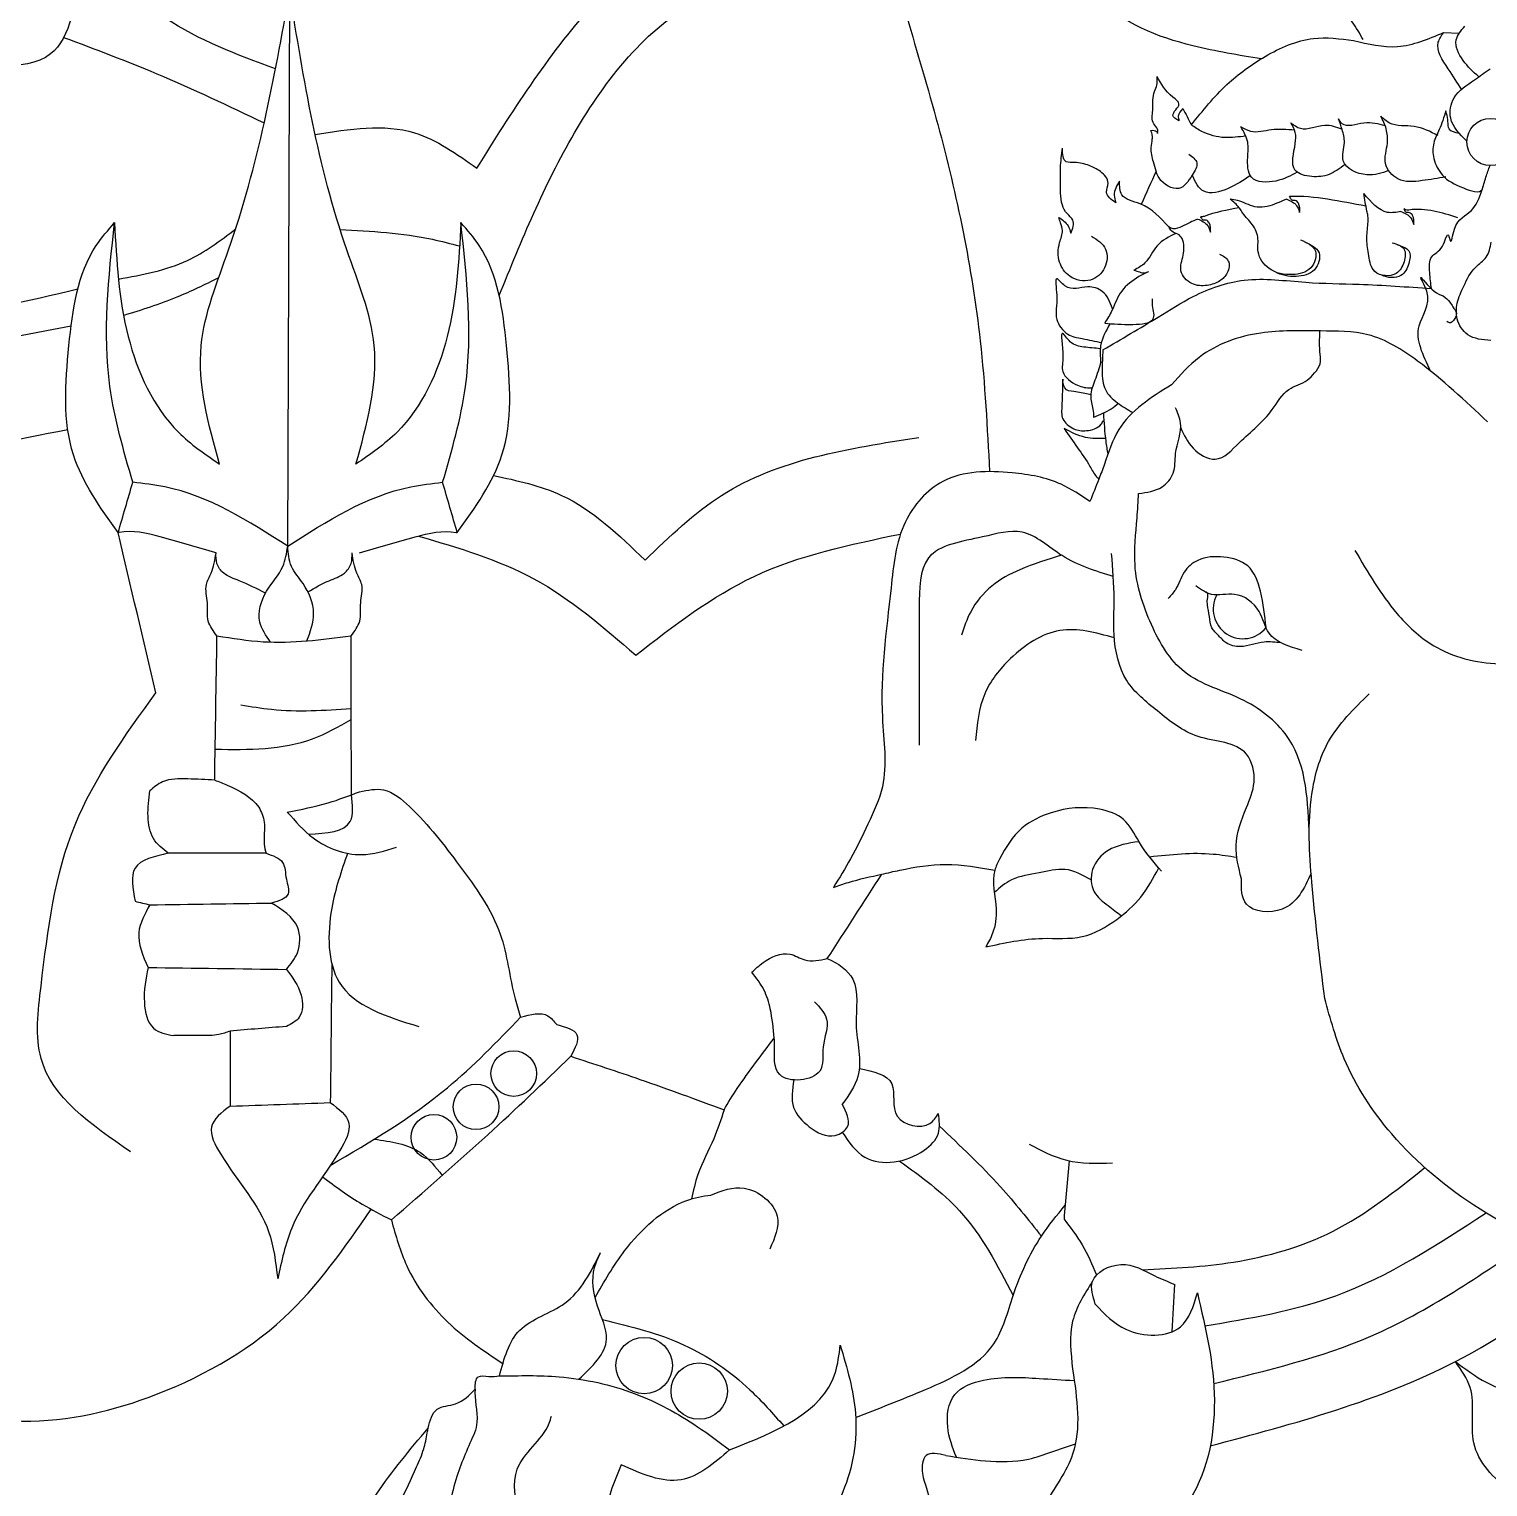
# Model space of a CAD drawing. Header units: millimetres. Extents: x -244126 to 368105, y -173968 to 259060.
# Drawn here: x -169791.9 to -169592.6, y 75442.8 to 75642 of the extents above; entities that cross this region are included whole.
import ezdxf
from ezdxf.enums import TextEntityAlignment as Align

# ---------------------------------------------------------------- set-up
doc = ezdxf.new("R2010")
doc.units = ezdxf.units.MM
doc.header["$MEASUREMENT"] = 0
for name, color, linetype in [('A00-TITLEBLOCK+XREF', 7, 'Continuous'), ('HEADtext', 7, 'Continuous'), ('LOGO', 7, 'Continuous')]:
    doc.layers.add(name, color=color, linetype=linetype)
doc.styles.add('Cordia2', font='cordia.shx', dxfattribs={"height": 0.2})

# ---------------------------------------------------------------- blocks, each defined once
blk = doc.blocks.new('LOGO-DPT')
at = {"layer": 'LOGO'}
h = blk.add_hatch(color=256, dxfattribs=at)
edge = h.paths.add_edge_path(flags=17)
edge.add_arc((-0.008766909551923163, 1.999484087235487), 1.983747052844579, 0, 360)
edge = h.paths.add_edge_path()
edge.add_arc((-0.008766909551923163, 1.999484087235487), 1.999503306776663, 0, 360)
for p, q in [((-0.4567374430572499, 1.779830443613491), (-0.4559746798587412, 1.988071985795841)), ((-0.02185774768997817, 1.973146087327905), (-0.01598280784708095, 1.972865325508792))]:
    blk.add_line(p, q, dxfattribs=at)
for centre, radius in [((-0.008766909551923163, 1.999484087235487), 1.999503306776663), ((-0.008766909551923163, 1.999484087235487), 1.983747052844579), ((-0.008766909551923163, 1.999484087235487), 1.941730375692357), ((-0.004235501119865148, 1.931948788457703), 0.008875324908199875), ((-0.3717141173525533, 1.581406815464106), 0.008575910918801886), ((-0.3858933565645657, 1.568878781459489), 0.008575910918801886), ((-0.4017085340340145, 1.557440195061872), 0.008575910918801886), ((-0.3226352144038174, 1.471522087661469), 0.0106198477171066), ((-0.3019149409204829, 1.461913616194124), 0.0105939557205924)]:
    blk.add_circle(centre, radius, dxfattribs=at)
blk.add_arc((-0.09737425364073715, 1.756197838855769), 0.01115924245944564, 151.4581555649777, 321.2703929200499, dxfattribs=at)
for points in [[(-0.2447185130955631, 2.143387046322914), (-0.2447185130955631, 2.072923967031102), (-0.2351865824672359, 2.019851799289654), (-0.2121607023511842, 1.938474371838765), (-0.1962197548871245, 1.857096944387649), (-0.1926911313227038, 1.807904020549586)], [(-0.09045527622561167, 1.96323095699654), (-0.1161915749854643, 1.968121539359345), (-0.1515046490419536, 1.986344582022411), (-0.16209867695909, 2.008094609805312), (-0.1638643231116248, 2.028668975882056), (-0.1638643231116248, 2.047479890285103), (-0.1703383086718304, 2.059236670900418), (-0.1803437375382373, 2.066290722914573), (-0.1838750298434206, 2.075696180116211), (-0.190349015404081, 2.082750232130365), (-0.1974116000150161, 2.084513765577412)], [(-0.3855878340297068, 1.922033997688231), (-0.3421202924122326, 1.98326032017394), (-0.2997672837853997, 2.015543220332347), (-0.2348216708591053, 2.018396731760731)], [(-0.5345488618353329, 1.998398872529833), (-0.5460142954925686, 1.965045291341994), (-0.589619247355472, 1.960311325155089), (-0.6313282398325555, 1.950843556329346), (-0.6569223325341227, 1.952737110094631), (-0.7081106689385024, 1.948003143908181)], [(-0.377165527291595, 1.874175357344484), (-0.3488074903530105, 1.935392481429972), (-0.3019963497657727, 1.985486693244184), (-0.2618724071182896, 1.99661880391568), (-0.2289507862003575, 1.9966250710022)], [(-0.05209523070436717, 1.970446990440905), (-0.05620668076267066, 1.977151810396435), (-0.06115603214630028, 1.986049879246366), (-0.06115603214630028, 1.994948029892612), (-0.06214596283984974, 2.000385697735965)], [(-0.4613290923030036, 1.959449758897563), (-0.5026907837250292, 1.978500999130574), (-0.5216354529611635, 1.993628745467504)], [(-0.4824137137815114, 1.810733407364069), (-0.4892787336095807, 1.855302603441032), (-0.4789811283458221, 1.89130075308185), (-0.4559746798587412, 1.988071985796296)], [(-0.43106117233242, 1.810733407364069), (-0.424196152504237, 1.855302603441032), (-0.4344937577681094, 1.89130075308185), (-0.4559746798587412, 1.988071985796296)], [(-0.5410372073090457, 1.971292181602621), (-0.5060312360975558, 1.957622112462332), (-0.4655811174404789, 1.939128816787616)], [(-0.1167486844805126, 1.938435040666036), (-0.1033673782778806, 1.95352367914893), (-0.0890070394475515, 1.96409219615748), (-0.07086762433470994, 1.970886213592394), (-0.0557514702483104, 1.970131313677939)], [(-0.0557514702483104, 1.970131313677939), (-0.03922125892108852, 1.967864569021685), (-0.02185774767974635, 1.973146087343139)], [(-0.01497710367800664, 1.951662687393537), (-0.02014507997512283, 1.959461532600017), (-0.02385573413278053, 1.969439806052151), (-0.02185774767974635, 1.973146087343139)], [(-0.008651339826656113, 1.956443526931253), (-0.01454579392986943, 1.96265961222548), (-0.01711033974083875, 1.970343902785999), (-0.01390461971618606, 1.975466817690403)], [(-0.1294507077788012, 1.935190547415232), (-0.1294507077788012, 1.936778544700019), (-0.1308640098077376, 1.938719493890176), (-0.1313056572514597, 1.943836355853591), (-0.1312172975544854, 1.947718172436907), (-0.1305989307162463, 1.950982425432358), (-0.1297156358278926, 1.953364503156308), (-0.129627276131032, 1.955570064029644), (-0.129627276131032, 1.956540497726337)], [(-0.1214164701443678, 1.939917076472284), (-0.1237144264414383, 1.941925344183119), (-0.1214164701443678, 1.946228739936714), (-0.1237144264414383, 1.948810810107261), (-0.129627276131032, 1.956540497726337)], [(-0.1199803607402146, 1.944507414354121), (-0.1217037524421585, 1.941638483851648), (-0.1214164701443678, 1.939917076472284)], [(-0.1199803607402146, 1.944507414354121), (-0.1167486844805126, 1.938435040666036)], [(-0.02099907267279377, 1.943642579940843), (-0.02352283708580671, 1.936584278008468), (-0.02554196944947762, 1.931542668826751), (-0.02554196944947762, 1.925744850986121), (-0.0222610304005002, 1.919442839508974), (-0.01443704353357589, 1.914653327145516), (-0.007277162589844011, 1.914231429894926), (-0.006945116479073477, 1.915329925735023)], [(-0.01592583038825524, 1.935145433522393), (-0.01973711494576946, 1.936836374826726), (-0.02024189803626086, 1.939609276236069), (-0.02074668112766176, 1.942634192667356), (-0.02099907267279377, 1.943642579940843)], [(-0.4464193033481934, 1.934771995076517), (-0.4089934798233799, 1.935392481429972), (-0.3855878340297068, 1.922033997688231)], [(-0.07695659682110545, 1.920594652679938), (-0.0849370558546525, 1.917252574581426), (-0.09412873000133004, 1.918687039832548), (-0.09556483940548333, 1.926146226420087), (-0.09556483940548333, 1.931884087425033), (-0.09815007800045805, 1.937621948429751)], [(-0.07794503368700134, 1.936401798842098), (-0.08666044755602798, 1.936474425306642), (-0.09441601229923435, 1.935900622846702), (-0.09815007800045805, 1.937621948429751)], [(-0.05890368694360859, 1.923442449755157), (-0.06497320179664712, 1.919743932431857), (-0.07147874114730257, 1.918920323455495), (-0.07766150327915966, 1.921262320893902), (-0.07766150327915966, 1.931402469622753), (-0.07766150327915966, 1.935506854487357), (-0.07935362924172296, 1.939128312805678)], [(-0.06010361014728005, 1.936747286007403), (-0.0665422283522048, 1.938162623306425), (-0.07572770976787524, 1.936955470533348), (-0.07935362924172296, 1.939128312805678)], [(-0.04253662161056582, 1.921178301488908), (-0.05076949374551987, 1.919598580047932), (-0.05961981248094617, 1.924902347018133), (-0.05917725878373403, 1.93175304942929), (-0.06006236617827199, 1.936614869900268), (-0.06138987622796321, 1.940592715576713)], [(-0.04385711037684814, 1.93804123668906), (-0.0518757269468324, 1.93904578013553), (-0.06006236617827199, 1.938824765987874), (-0.06138987622796321, 1.940592715576713)], [(-0.02104507462479432, 1.918785751428913), (-0.02997113143578645, 1.917388602163783), (-0.03904272701947775, 1.918051644606976), (-0.04368923875756536, 1.923797358075717), (-0.04302540821129242, 1.931532035281634), (-0.04346796190850455, 1.93683580225138), (-0.04550914643607484, 1.941711855313542)], [(-0.02394573410640533, 1.934342731300148), (-0.03297747573287779, 1.937759202959342), (-0.04221144170105617, 1.939076781009817), (-0.04550914643607484, 1.941711855313542)], [(-0.1319886701595578, 1.936322774592554), (-0.1298923552224096, 1.935896287632204), (-0.1294507077788012, 1.935190547415004)], [(-0.1300161595478357, 1.920942259259391), (-0.131060349808763, 1.924430642607831), (-0.1318710578163973, 1.929900344941188), (-0.1314657038129781, 1.933006616805642), (-0.1314657038129781, 1.934424679847325), (-0.1319886701595578, 1.936322774592099)], [(-0.1621010187255933, 1.897590036075371), (-0.1613966286630557, 1.902514604132421), (-0.1635097235473495, 1.904976888160718), (-0.1652706234006018, 1.908142676085845), (-0.1659750134638216, 1.912715512584782), (-0.1659750134638216, 1.917991852980094), (-0.1659750134638216, 1.922212917140314), (-0.1652620387881143, 1.929651274959724)], [(-0.1452192272533921, 1.909060685257145), (-0.1486551055290875, 1.913064430290433), (-0.148082496801635, 1.916496188443944), (-0.1509457663498779, 1.920785886135945), (-0.1552406330208669, 1.923073711311872), (-0.1606808677533991, 1.924217644289911), (-0.163830441666164, 1.924503637729231), (-0.1652620387881143, 1.929651274959724)], [(-0.1300161595478357, 1.920942259259391), (-0.1356492250044994, 1.908470585998657)], [(-0.02645694799628018, 1.876777800707714), (-0.02707048289039449, 1.882823346145642), (-0.02633070012609551, 1.888734760808347), (-0.02226166901198212, 1.892798860937319), (-0.02004224541599342, 1.896862961066745), (-0.01930238734837531, 1.894646175470598), (-0.01782274651668558, 1.899079705882514), (-0.01152646000161894, 1.906046372045239), (-0.007454965985743911, 1.913671114752333), (-0.005928231251232319, 1.918754276557138), (-0.004401345474320806, 1.923075013168955)], [(-0.1437875548272132, 1.91721151867705), (-0.1457919112842774, 1.911920497312394), (-0.1452192272533921, 1.909060685257145)], [(-0.1252767954440515, 1.899966925798481), (-0.1360632859925772, 1.908639341436128), (-0.1429293194687489, 1.912068204176421), (-0.1437875548272132, 1.91721151867705)], [(-0.09457031985630238, 1.919280650314249), (-0.1028878192377078, 1.914468876033879), (-0.1120775298355738, 1.913376238363526), (-0.1164536760039709, 1.919495271066353)], [(-0.07567648466681476, 1.895136886872478), (-0.07009324835962616, 1.890855059810974), (-0.07185881703719588, 1.884557250190483), (-0.0786686740134428, 1.882038158966452), (-0.08749629149042448, 1.884305349224178), (-0.09162857764545151, 1.890598305968524), (-0.09178392901412735, 1.896145224785869), (-0.0943061484666714, 1.901435389760763), (-0.09783713521471782, 1.90571786930991), (-0.09884605311719952, 1.907229356668267), (-0.102128161400401, 1.910371818164322)], [(-0.08086137437885554, 1.910367925511309), (-0.07714858853285023, 1.907968393670672), (-0.07604614353385841, 1.905399142468241)], [(-0.07604614353385841, 1.905399142468241), (-0.0764855401572504, 1.908886729085907), (-0.07769190415160665, 1.909890785050266), (-0.07879773781326094, 1.909991186568504), (-0.07960198047669564, 1.910995242532863), (-0.07980296583855306, 1.911396889386879)], [(-0.04122944606592682, 1.894031002073461), (-0.03675844422787122, 1.891652766594461), (-0.03675844422787122, 1.886881329204243), (-0.03969822225417374, 1.882476916048518), (-0.04778274360808155, 1.883210964517502), (-0.04998763360572411, 1.889083515392031), (-0.05072259693804426, 1.895323131280975), (-0.05035511527171366, 1.901195682155276), (-0.05035511527171366, 1.904131916812048), (-0.05072259693804426, 1.905967119545494), (-0.05185990751294867, 1.912571027377453)], [(-0.03789885841069918, 1.905797400183701), (-0.03418607256423911, 1.903397868342836), (-0.03308362756570205, 1.900828617140178)], [(-0.03308362756570205, 1.900828617140178), (-0.0335230241885256, 1.904316203758299), (-0.03472938818367766, 1.905320259722203), (-0.03583522184510457, 1.905420661240669), (-0.03663946450785716, 1.9064247172048), (-0.03684044987051038, 1.906826364058816)], [(-0.5205395192816695, 1.784941966196584), (-0.5373344765772572, 1.814161744142211), (-0.5390507692943629, 1.855302603441032), (-0.5287531640315137, 1.89301496236908), (-0.5218879931602487, 1.901586008804998)], [(-0.5150229733320657, 1.803876570215607), (-0.5236042858780365, 1.839874801652968), (-0.5218879931602487, 1.901586008804998)], [(-0.5218879931602487, 1.901586008804998), (-0.5167392660498535, 1.85873094021872), (-0.4978601971978378, 1.822732790577902), (-0.4824137137815114, 1.810733407364069)], [(-0.5204100396530293, 1.880360471100403), (-0.4943891153093318, 1.887369354268458), (-0.4763174501283629, 1.899203069712712)], [(-0.4370689249227553, 1.899065707953696), (-0.4023061308824936, 1.895317111978784), (-0.3920804056566567, 1.892803433466042)], [(-0.3915868929536828, 1.901586008804998), (-0.3967356200639642, 1.85873094021872), (-0.4156146889160937, 1.822732790577902), (-0.43106117233242, 1.810733407364069)], [(-0.3984519127817521, 1.803876570215607), (-0.3898706002358949, 1.839874801652968), (-0.3915868929536828, 1.901586008804998)], [(-0.3929353668330577, 1.784941966196584), (-0.3761404095373564, 1.814161744142211), (-0.3744241168195686, 1.855302603441032), (-0.3847217220830998, 1.89301496236908), (-0.3915868929536828, 1.901586008804998)], [(-0.15435302925016, 1.896534759840279), (-0.1490702543870839, 1.891610191783229), (-0.1494224494186938, 1.884575071256222), (-0.1547051489775413, 1.880002234757058), (-0.162453138453202, 1.881409283330868), (-0.1663271331912028, 1.886685582946029), (-0.1663271331912028, 1.894072475811981), (-0.1652706234006018, 1.898645271529858), (-0.1659750134638216, 1.901459327897101), (-0.1666793282228127, 1.903569880367513)], [(-0.1666793282228127, 1.903569880367513), (-0.1631575285164217, 1.900404051661781), (-0.1621010187255933, 1.897590036075371)], [(-0.1062040451441817, 1.889786122118267), (-0.1028689231117141, 1.887149012212831), (-0.1032858039528719, 1.882707529609434), (-0.1060651099647885, 1.879654010319427), (-0.1107898850029869, 1.877988454343495), (-0.1166263673849244, 1.878682456390152), (-0.1206761960754648, 1.88345001963603), (-0.1198225542377713, 1.889369712734151), (-0.1195446085760068, 1.892562048745276), (-0.1202394350790428, 1.895615568034827), (-0.1219070337466519, 1.897281083230837), (-0.1241304484350394, 1.898391453881686), (-0.1252767954440515, 1.899966925798481)], [(-0.1144078553957115, 1.902958048074197), (-0.1106950695499336, 1.900558516233787), (-0.1095926245508281, 1.897989265031129)], [(-0.1095926245508281, 1.897989265031129), (-0.1100320211742201, 1.901476851648795), (-0.1112383851692584, 1.902480907613153), (-0.1123442188302306, 1.902581309131619), (-0.1131484614936653, 1.903585365095751), (-0.1132304960702868, 1.903748841330525)], [(-0.1224859834904919, 1.897560224374729), (-0.1296256548106385, 1.892877037099424), (-0.134229266323473, 1.886439799050322), (-0.1383725468068633, 1.883680959440198)], [(-0.004107870445636763, 1.857211406605984), (-0.0127627405520343, 1.859434308337086), (-0.01671929143981288, 1.865361855429455), (-0.01671929143981288, 1.871289484318368), (-0.01424642825429601, 1.877711082281166), (-0.009795365146487711, 1.884873592956865), (-0.005838814259163883, 1.88857832011422), (-0.003957583439500922, 1.894258923567804)], [(-0.1383725468068633, 1.883680959440198), (-0.1362924671053634, 1.883025237406855), (-0.1339825784729101, 1.882748356248385), (-0.1330585021859179, 1.883117503860831), (-0.1364935806309404, 1.881344012594354)], [(-0.5184885998069149, 1.866699785973424), (-0.4983105923117819, 1.873660388084318), (-0.4827141332370957, 1.880895529016016)], [(-0.1463958246587254, 1.869162542300273), (-0.1502880645318783, 1.875705318921746), (-0.1557605292142625, 1.877413368148382), (-0.1643111799767212, 1.877754986149739), (-0.1673894413602284, 1.88048788938022), (-0.1673894413602284, 1.874338846916316), (-0.1673894413602284, 1.865115283220121), (-0.163285092848696, 1.859649476758705), (-0.1578126281665391, 1.857941386751691), (-0.1505786533360833, 1.85642864827355)], [(-0.1500631006291542, 1.853741487655498), (-0.1292408213224689, 1.86606571286552), (-0.116130536361311, 1.87376832813402), (-0.09685062580160775, 1.879930461129334), (-0.07371471807039143, 1.879160199602211), (-0.05366362313725404, 1.878389938075543), (-0.02645694799628018, 1.876777800707714)], [(-0.1364935806309404, 1.881344012594354), (-0.1429760830167197, 1.875864321976451), (-0.1466590324704384, 1.868507443536828), (-0.1493663112775039, 1.863768753183649)], [(-0.02675472746864216, 1.845764437373418), (-0.03107954033373517, 1.86273137925582), (-0.02822726511385554, 1.875836061110249), (-0.03050904010751765, 1.880964001373513), (-0.0253749145904294, 1.875836061110249), (-0.02200413307139115, 1.873986782170732)], [(-0.6898578028553857, 1.870580122920046), (-0.5924284563716355, 1.8658267865776), (-0.5357211547061524, 1.87663781244305)], [(-0.1493663112775039, 1.863768753183649), (-0.1387780951610011, 1.863308953378464), (-0.1309885337883543, 1.865733006404525), (-0.1314122715577923, 1.871125590842666), (-0.1314122715577923, 1.872964830842648)], [(-0.02200413307139115, 1.873986782170732), (-0.01951267837068826, 1.871714011932454), (-0.01840036859744032, 1.869936472784275), (-0.0170508408320984, 1.867518632867132), (-0.01817792170368193, 1.864826027342588), (-0.01929023147636144, 1.863937257768612), (-0.02062498814336777, 1.864381642555827)], [(-0.6815607920239017, 1.854543036353107), (-0.612036294384211, 1.852117820393687), (-0.5382272140775513, 1.862730871989925)], [(-0.1473423973366152, 1.863599129568911), (-0.1508926772978612, 1.855273813834401), (-0.1508926772978612, 1.849076976659035)], [(-0.005363657360476282, 1.826649376030673), (-0.03163550864587705, 1.849516297129867), (-0.05031870349444034, 1.859418336354338), (-0.06822313666941682, 1.860818832155474), (-0.09064563514391466, 1.860053102102938), (-0.113833704970034, 1.850899145585799), (-0.1242282639781251, 1.84061106546028)], [(-0.1500631006291542, 1.853741487655498), (-0.1503166479183164, 1.84570842823473), (-0.1491260223806421, 1.838743164653579), (-0.144533631106583, 1.83381651679224), (-0.1387910534322145, 1.8301044159291)], [(-0.1508926772978612, 1.849076976659035), (-0.1530190256191872, 1.84226451750078), (-0.1546028113580178, 1.836464311181317), (-0.1538109184889436, 1.831455001306722), (-0.1535469793001312, 1.828291252405052)], [(-0.1365965498649757, 1.799691284801384), (-0.1277996652987667, 1.802166696142876), (-0.1236191188027078, 1.807270061683539), (-0.1226900581224299, 1.814693176013861), (-0.1208320878049562, 1.826291674572303), (-0.1226900581224299, 1.831858989870852)], [(-0.6595852028452782, 1.81226125453054), (-0.5985198072484081, 1.814028081989363), (-0.5395066503850785, 1.823788253364683)], [(-0.1490871516390371, 1.820357885191697), (-0.1566332228675265, 1.820803835679499), (-0.1646090810977512, 1.824084053604565)], [(-0.3223083020351396, 1.774568632686851), (-0.2935046986029874, 1.798978516374291), (-0.2193137361243771, 1.820772947322894)], [(-0.3792653667146624, 1.806459962763711), (-0.3537304011439346, 1.798978516374291), (-0.3223083020351396, 1.774568632686851)], [(-0.1549057258328048, 1.796621098232663), (-0.1657538147421747, 1.803122076157251), (-0.1841955960092037, 1.807456061440234), (-0.210230994330459, 1.804205572478168), (-0.2243334797908574, 1.789036623987158), (-0.2297575242454286, 1.764116208609266), (-0.2330119207967982, 1.715358874174854), (-0.2330119207967982, 1.689354962476273), (-0.2384359652512558, 1.675269510306407), (-0.2449448336578826, 1.662267554457003), (-0.2514537020645093, 1.651432591249431)], [(-0.5205395192816695, 1.784941966196584), (-0.5150229733320657, 1.803876570215607)], [(-0.4567374430572499, 1.779830443613491), (-0.5030089243090288, 1.802162360928151), (-0.5150229733320657, 1.803876570215607)], [(-0.4567374430572499, 1.779830443613491), (-0.4104659618056985, 1.802162360928151), (-0.3984519127817521, 1.803876570215607)], [(-0.3929353668330577, 1.784941966196584), (-0.3984519127817521, 1.803876570215607)], [(-0.1515671184926077, 1.805068051187391), (-0.1549057258328048, 1.796621098232663)], [(-0.07239372031006042, 1.670231387291778), (-0.07994503838528999, 1.707061312622272), (-0.09696531321549173, 1.721742812149159), (-0.1194010478868677, 1.732560769900829), (-0.1317793816610902, 1.750333102847662), (-0.1379685861993494, 1.772741726705817), (-0.1371949168066067, 1.790514100433711), (-0.1365965498649757, 1.799691284801384)], [(-0.4837164529071742, 1.777304076860673), (-0.5047252170261345, 1.78330614056631), (-0.520171700443143, 1.785020349853312), (-0.5205395192816695, 1.784941966196584)], [(-0.5063284046279932, 1.724622922066374), (-0.5205395192823516, 1.784941966197948)], [(-0.4297584332066435, 1.777304076860673), (-0.408749669087797, 1.78330614056631), (-0.3933031856714706, 1.785020349853312), (-0.3929353668330577, 1.784941966196584)], [(-0.4075328279524228, 1.783635085438618), (-0.3642043838462996, 1.767594391886632), (-0.3257995792695283, 1.738825638364233)], [(-0.3257995792695283, 1.738825638364233), (-0.2812850017825212, 1.768466182208613), (-0.2262012042948527, 1.784425087835189)], [(-0.1461320655148484, 1.768466310190206), (-0.1653869355046709, 1.776292441491933), (-0.1803777777724918, 1.785099922047948), (-0.1953686200395168, 1.783338409624548), (-0.2156503699605992, 1.775411705670422), (-0.2191775915274548, 1.756916008737562), (-0.2191775915274548, 1.73842031180493), (-0.2191775915274548, 1.722566863116299), (-0.2191775915274548, 1.70495190200495)], [(-0.4632187965491994, 1.743791518142189), (-0.467216450023443, 1.751318718795119), (-0.4646869460073049, 1.762867730470589), (-0.4585440590208236, 1.772251343354583), (-0.4567374430572499, 1.779830443613491)], [(-0.4495213657306749, 1.744231654675332), (-0.4469810220590489, 1.754566857880036), (-0.4509558490552763, 1.765754983389115), (-0.4552919690354429, 1.772251343354583), (-0.4567374430572499, 1.779830443613491)], [(-0.05521995268475166, 1.778229604278067), (-0.03942607216811211, 1.754567430455381), (-0.02573802224742394, 1.742473490485736), (-0.0009944372161498904, 1.735637756834649), (0.01637889176868157, 1.737741072080325), (0.04691373750461025, 1.757196615410976), (0.0553370598905758, 1.771919740336443), (0.05817695566440761, 1.780332919523744)], [(-0.4833435296720836, 1.746135356276), (-0.4866072499085021, 1.751679604961055), (-0.4869686939348412, 1.758536851092231), (-0.4873299869194625, 1.765394097223407), (-0.4855232199137163, 1.769724976601537), (-0.4837164529071742, 1.777304076860673)], [(-0.4650878915651901, 1.762160922206704), (-0.4750442129468411, 1.766837723682784), (-0.4808258069489284, 1.769724976601537), (-0.4833551599232351, 1.773334083648251), (-0.4837164529071742, 1.777304076860673)], [(-0.4491265632289014, 1.762673700342702), (-0.441199579098793, 1.766837723682784), (-0.435417985096592, 1.769724976601537), (-0.432888632122399, 1.773334083648251), (-0.4325273391377777, 1.777304076860673)], [(-0.4329002623733231, 1.746135356276), (-0.4296365421370183, 1.751679604961055), (-0.4292750981107929, 1.758536851092231), (-0.4289138051261716, 1.765394097223407), (-0.4307205721318041, 1.769724976601537), (-0.4325273391377777, 1.777304076860673)], [(-0.1656119717183628, 1.776435787084893), (-0.1812595831638646, 1.771007945002566), (-0.1918413231685463, 1.764842712691461), (-0.1997776469979726, 1.75515449631439), (-0.2033049438689432, 1.746347015758602)], [(-0.09796406512907652, 1.654734749067984), (-0.09987873497493638, 1.667164636476855), (-0.09604947058767266, 1.681506883269549), (-0.09317754112282728, 1.691068353944502), (-0.09604947058767266, 1.701585963530761), (-0.1142383069944799, 1.708279017471341), (-0.1295552139365554, 1.717840488146294), (-0.141042856491481, 1.729314277424464), (-0.1458293804984123, 1.746524940951304), (-0.1458293804984123, 1.759911008052086), (-0.1467867154209443, 1.77712167157938)], [(-0.08866884808867326, 1.749216105085679), (-0.09078853377423002, 1.762883455766769), (-0.09556918409782611, 1.772433181665974), (-0.1045329505210475, 1.7757159279804), (-0.1143930559334194, 1.774522202048047), (-0.1194725110227637, 1.770045770581419), (-0.1227592128268498, 1.76348027795234), (-0.1254483051022817, 1.760197572418519)], [(-0.07505888768935165, 1.740639421887636), (-0.0875098141534636, 1.747127717085959), (-0.09129924292585656, 1.755238055498239), (-0.100502098341849, 1.761726350696563), (-0.1091635960334543, 1.761726350696563), (-0.1151183804026914, 1.764970477905536)], [(-0.08298481240615274, 1.743464262037833), (-0.08941379088480517, 1.743743182717026), (-0.09832394113004739, 1.74208398849396), (-0.1036095775307331, 1.743441488796407), (-0.1064789466719276, 1.746156570961375), (-0.1090462729932824, 1.749173265486434), (-0.1099524014546205, 1.753396694913818), (-0.1107074708534128, 1.757770971301625), (-0.1107074708534128, 1.759882665625128), (-0.1108352908236157, 1.762280074812224), (-0.1116510924555314, 1.76267825768241)], [(-0.4842193096142182, 1.691829834831196), (-0.4833435296720836, 1.746135356276)], [(-0.4833435296720836, 1.746135356276), (-0.4659763934181456, 1.743914581253421), (-0.4329002623733231, 1.746135356276)], [(-0.4327656818687728, 1.686289976196122), (-0.4329002623733231, 1.746135356276)], [(-0.1457487240679711, 1.745345856757694), (-0.1662687408967258, 1.748108528182001), (-0.1847868800348351, 1.737539575983419), (-0.1944868146472345, 1.724328334759548), (-0.1980140362148859, 1.70671341442835)], [(-0.5159332297790797, 1.55194481835656), (-0.5495502688067972, 1.587119975516089), (-0.5495502688067972, 1.614300845681782), (-0.53674378493929, 1.67505795018883), (-0.5063284046279932, 1.724622922066374)], [(-0.06661027333245784, 1.609677182038922), (-0.07142270178428589, 1.653392296759193), (-0.07142270178428589, 1.686576058874834), (-0.06513710861167965, 1.706306955479022), (-0.04987208586328506, 1.724244123087601)], [(-0.4328383872924633, 1.718620689713134), (-0.4628812362968802, 1.718340414202657), (-0.4744176898283285, 1.720026649085867)], [(-0.4840320454195535, 1.703441746991302), (-0.4474056017320436, 1.707380010153884), (-0.4328295408573695, 1.714686848871224)], [(-0.4842193096142182, 1.691829834831196), (-0.4943045507227453, 1.692270380695845), (-0.5038652888829347, 1.691162425970333), (-0.5085973353144482, 1.687839562054933)], [(-0.5016592110530382, 1.664278815894022), (-0.5072097104618933, 1.669822492003959), (-0.5092910722192983, 1.678138087964498), (-0.5085973353144482, 1.687839562054933)], [(-0.4568824435860961, 1.679794467125248), (-0.4415580022812264, 1.683273108751564), (-0.4297164434697152, 1.687447429625536)], [(-0.4488927694278573, 1.671459135252917), (-0.4331993259635283, 1.67631590729502), (-0.4327656818687728, 1.686289976196122)], [(-0.4297164434697152, 1.687447429625536), (-0.4206611604455475, 1.688143108872737), (-0.4109092707134323, 1.681881668460164), (-0.3921020979577179, 1.659618623800043), (-0.3767778076950208, 1.633877019309921), (-0.3712052561222663, 1.609526855111199), (-0.3691155870421881, 1.602569653654882)], [(-0.4568824435860961, 1.679794467125248), (-0.4471305538539809, 1.670054466882675), (-0.4290198367625635, 1.663792944674015), (-0.4157852155798309, 1.666575825256359)], [(-0.1279876184768227, 1.657547011094039), (-0.1364167291964122, 1.668556351593679), (-0.1422522326309945, 1.676975235046029), (-0.1513297075200626, 1.680860920616851), (-0.1694847326016315, 1.67956569209332), (-0.1805074506061146, 1.673737224907427), (-0.1889364860222713, 1.662080249756173), (-0.1907043891122839, 1.65793356917402), (-0.1902332896639791, 1.643299619675645), (-0.1915300933064827, 1.634233101571226), (-0.1941237005916037, 1.629052228257478)], [(-0.1364787030073558, 1.66865817204507), (-0.148087811369578, 1.665318300674699), (-0.1539233148049561, 1.658194604965729), (-0.1532749506353639, 1.649775680732773), (-0.148087811369578, 1.644594848199404), (-0.1430752231758561, 1.640751939907886)], [(-0.5016592110530382, 1.664278815894022), (-0.5141476836816992, 1.65873513978454), (-0.5141476836816992, 1.646261827639819)], [(-0.4648878321563643, 1.664278815894022), (-0.5016592110530382, 1.664278815894022)], [(-0.4648878321563643, 1.664278815894022), (-0.4586435958416359, 1.660813997876403), (-0.4572559709899906, 1.654577341804043), (-0.4565622340849131, 1.64903366569456), (-0.4628064703988457, 1.645568847676941)], [(-0.4342320318714883, 1.664268068830324), (-0.4401649399090957, 1.643617101348809), (-0.4373786641225479, 1.615788377320314), (-0.4074265392621328, 1.599091093825109)], [(-0.1325235342826545, 1.663009382300061), (-0.1085357897526364, 1.664023072151394), (-0.09963952979376245, 1.662788708777725)], [(-0.1941237005916037, 1.629052228257478), (-0.1727267040553215, 1.632290279176004), (-0.157813650428352, 1.632937873047695), (-0.1448458399158881, 1.639413974885429), (-0.1357682897232735, 1.647832858337551), (-0.1290314737553899, 1.658769983118418)], [(-0.1544583389246554, 1.654265548741478), (-0.1642975933358457, 1.658194604965729), (-0.1740235076978252, 1.65689937644197), (-0.1843977862293968, 1.654308960175058), (-0.1909020390338583, 1.649537337351376)], [(-0.2537233788710864, 1.624643953178747), (-0.2332398597379779, 1.656387298776963)], [(-0.2514537020645093, 1.651432591249431), (-0.2457746345473879, 1.653358106289261), (-0.2332398597379779, 1.656387298776963)], [(-0.07170874621442636, 1.656830859131333), (-0.08264723349054748, 1.643260959789586), (-0.09604947058767266, 1.645173237612426), (-0.09796406512907652, 1.654734749067984)], [(-0.5141476836816992, 1.646261827639819), (-0.5085973353144482, 1.644875867714063)], [(-0.5085973353144482, 1.644875867714063), (-0.5127600588291443, 1.634481495457976), (-0.5092910722192983, 1.621315203350377)], [(-0.5085973353144482, 1.644875867714063), (-0.4628064703988457, 1.645568847676941)], [(-0.4572559709899906, 1.6206222233875), (-0.4530932474750671, 1.62685887945986), (-0.4530932474750671, 1.636560353549839), (-0.4628064703988457, 1.645568847676941)], [(-0.2820921602940416, 1.619526886432595), (-0.2778649435821308, 1.62315290413926), (-0.2677441028777139, 1.626337744393595), (-0.2621860317142364, 1.624211756596196), (-0.2537233788710864, 1.624643953178747)], [(-0.5092910722192983, 1.621315203350377), (-0.5106786970717394, 1.608148911242779), (-0.5072097104618933, 1.598447437152799), (-0.4995778492956333, 1.595675599097831)], [(-0.5092910722192983, 1.621315203350377), (-0.4572559709899906, 1.6206222233875)], [(-0.4572559709899906, 1.6206222233875), (-0.4517056226227396, 1.61092074929752), (-0.4523993595277034, 1.602605235133296), (-0.4572559709899906, 1.599140417115677)], [(-0.4401587063965735, 1.622727869313394), (-0.4407148846227074, 1.570472951757893)], [(-0.2736678574073039, 1.594734955432841), (-0.2751860403877799, 1.605718409437941), (-0.277573080713978, 1.612876058778738), (-0.2820921602940416, 1.619526886432595)], [(0.01705393122665555, 1.468971835299953), (0.01951462762178835, 1.45791200857775), (0.02628163683743878, 1.451767655867798), (0.04596728330238875, 1.449924378601054), (0.05273429251815287, 1.459140887275908), (0.05273429251815287, 1.471429551915435), (0.04719766915127366, 1.487404852649661), (0.03120302962827282, 1.505837869999368), (-0.008168338604264136, 1.530415199278877), (-0.04138800350085603, 1.558679164652631), (-0.05922810884328555, 1.586943130026384), (-0.06661027333245784, 1.609677182038922)], [(-0.3691155870421881, 1.602569653654882), (-0.3588223620029112, 1.603112946019564), (-0.355550183403011, 1.599844766792103)], [(-0.4784169096192272, 1.597408008149387), (-0.482691522842515, 1.596061138071946), (-0.4892062667200889, 1.595712304893596), (-0.4995778492956333, 1.595675599097831)], [(-0.4784169096192272, 1.597408008149387), (-0.4784169096192272, 1.569123473072068)], [(-0.355550183403011, 1.599844766792103), (-0.3479153013922769, 1.596031904659412), (-0.3502247368980989, 1.587891843991429)], [(-0.4177445352252107, 1.526354536202234), (-0.3814525643272191, 1.558387682217244), (-0.3502247368980989, 1.587891843991429)], [(-0.3502247368980989, 1.587891843991429), (-0.3242030326217673, 1.579215934440526), (-0.2925400689450726, 1.567766021311627)], [(-0.2416802793733268, 1.583332324099274), (-0.229473431935844, 1.577498207903545), (-0.2273490231463029, 1.565298014278142), (-0.2151340879734107, 1.562645762709053), (-0.2119475503106969, 1.566358833109234)], [(-0.2663020616612357, 1.579003540925669), (-0.2664032541181314, 1.568599730071128), (-0.2605198576616203, 1.561417670031688), (-0.2507143479430169, 1.558153171647064), (-0.2461383729206545, 1.561417670031688), (-0.2480995050730144, 1.569905529425114)], [(-0.4784169096192272, 1.569123473072068), (-0.4407148846227074, 1.570472951757893)], [(-0.4407148846227074, 1.570472951757893), (-0.4337363560447329, 1.562739828686063), (-0.4371727175351907, 1.552443285045911), (-0.4552135020796868, 1.523269662935263), (-0.4604819306716763, 1.504141060222082)], [(-0.4784169096192272, 1.569123473072068), (-0.4853954381972017, 1.561390350000011), (-0.4819590767066302, 1.551093806360086), (-0.4639182921622478, 1.521920184249439), (-0.4604819306716763, 1.504141060222082)], [(-0.2925400689450726, 1.567766021311627), (-0.2964765582293012, 1.556889119091693), (-0.3024448078514297, 1.543367763390961), (-0.3047973637516179, 1.534246574957251)], [(-0.2481288411123614, 1.559297019433188), (-0.2395641093607992, 1.549915036973289), (-0.2172583457205519, 1.55256728854215), (-0.2119475503106969, 1.558932610512102), (-0.2119475503106969, 1.566358833109234)], [(-0.2115493599670799, 1.561612517944695), (-0.1885796577965948, 1.538775743975521), (-0.1731781849603067, 1.520210146583622)], [(-0.4241788165669504, 1.55671030603412), (-0.4067725264607134, 1.551643806037418), (-0.3985896953238353, 1.543041292255339)], [(-0.1778142747846232, 1.554831088524907), (-0.1636709836211594, 1.548777002244378), (-0.1464970303628661, 1.547768042395091)], [(0.06587010427847417, 1.556727389515345), (0.08422069399023258, 1.528651933295123), (0.09954136611349895, 1.495265492241288), (0.1051124785383308, 1.45770574095809), (0.091184622172932, 1.429883713542949), (0.06193609368403941, 1.414581576035744), (0.003439112010028111, 1.424319299904028), (-0.01048881965868986, 1.44240360345043), (-0.01188156011323827, 1.46327015459724), (-0.01745274784138928, 1.473007837684918)], [(-0.2265845991144033, 1.548507675268183), (-0.203981281674487, 1.52975817043648), (-0.183799926822644, 1.497931478791998)], [(-0.1627770683079461, 1.548570887137657), (-0.1646813050139144, 1.526578822210013)], [(-0.1350990372666274, 1.507571103089731), (-0.1009701872437745, 1.510462048487852), (-0.063460513987593, 1.522106353087565), (-0.02894785853220583, 1.546011138824952)], [(-0.2975499179232202, 1.535660996160004), (-0.2850011437581088, 1.538285333481781), (-0.2725921474109327, 1.527719967666371), (-0.2753497058515677, 1.515317110706974)], [(-0.2430532149402325, 1.451998816045261), (-0.2168165472344299, 1.462537232723434), (-0.191108708686329, 1.479655113830404), (-0.183799926822644, 1.497931478791998), (-0.1731781849603067, 1.520210146583622), (-0.1642171368237086, 1.53193950922423)], [(-0.6120889440491055, 1.487714881584225), (-0.6023722771274151, 1.466208030427879), (-0.5602262898701156, 1.450699386783754), (-0.5092076777696093, 1.459561457184009), (-0.4581889146687672, 1.489471036780742), (-0.425369491532706, 1.530343081764386)], [(-0.4177445352252107, 1.526354536202234), (-0.4119464776211998, 1.509064718848322), (-0.396452415906424, 1.487841389522146), (-0.37579610331818, 1.472280512212365)], [(-0.1646813050139144, 1.526578822210013), (-0.1578785145796928, 1.516986055670941), (-0.1524062550389544, 1.505634418954514)], [(-0.1116571850536729, 1.486441519059781), (-0.06244671862384621, 1.497805184993013), (-0.005901088801465448, 1.529007903023057)], [(-0.1083690222064888, 1.464804524812507), (-0.04926768097709555, 1.482616965158968), (0.01155342992637998, 1.518923972168523)], [(-0.3770726421037125, 1.467609270203639), (-0.3693752286147856, 1.484873076270105), (-0.3525235994482045, 1.494971835969181), (-0.3390423263238063, 1.514047189159555)], [(-0.3471525370247264, 1.466430520267522), (-0.3367954222966318, 1.48150682303708), (-0.3401657783381324, 1.493849751558173), (-0.3412892303518902, 1.508436767104513), (-0.3390423263238063, 1.514047189159555)], [(-0.1528954807816945, 1.494639496782384), (-0.1539616877946628, 1.503158847829127), (-0.143299617660773, 1.509548381563263), (-0.1305051334989002, 1.505288665141734), (-0.1230416844047113, 1.502093939172937)], [(-0.1096296314123038, 1.441319486339125), (-0.01745274782422257, 1.473007837661044), (0.03259153532792425, 1.504681135061446)], [(-0.1145120282973267, 1.498899213203913), (-0.1081147862166745, 1.458432357079573), (-0.1187768563512464, 1.419030409611196), (-0.1486306527276611, 1.397732072892722), (-0.211536715479042, 1.392407447814776), (-0.2179339575598078, 1.393472356471193)], [(-0.1539034309327008, 1.503320912875779), (-0.1614251368888517, 1.488250044844563), (-0.1614251368888517, 1.470146434094886)], [(-0.1528954807816945, 1.494639496782384), (-0.1411672036333584, 1.48505523707945), (-0.1209092703779788, 1.48612014573564), (-0.1145120282973267, 1.498899213203913)], [(-0.1239565492156771, 1.484297423561202), (-0.1230416844047113, 1.502093939172937)], [(-0.3383252398529066, 1.488824155167094), (-0.3075861230616965, 1.479262654215063), (-0.2828704808410976, 1.462431469846706), (-0.2701004337853874, 1.448799299013672)], [(-0.2488683099600166, 1.479193208984952), (-0.2431490963934948, 1.453487267769788), (-0.2479150825255374, 1.423973045026059), (-0.2698393135246988, 1.396362963046386), (-0.294623226827639, 1.38493811846115), (-0.3236625472220567, 1.381005790384279)], [(-0.2904955451078877, 1.439772775507436), (-0.2507747648297709, 1.468720475680129), (-0.2488683099600166, 1.479193208984952)], [(-0.01745274784138928, 1.473007837684918), (0.006595915069851799, 1.461598603891844), (0.007826300918736706, 1.461598603891844)], [(-0.3862459450488132, 1.462676645174724), (-0.385062029318874, 1.467292878591252), (-0.3810697099460185, 1.46746639072785), (-0.3770726421037125, 1.467609270203639)], [(-0.3770726421037125, 1.467609270203639), (-0.3546425707181697, 1.467308668059786), (-0.3260338153403382, 1.460911527250801), (-0.302549167192069, 1.448543650797092), (-0.2904955451078877, 1.439772775507436)], [(-0.1614251368888517, 1.470146434094886), (-0.1614251368888517, 1.43819892901729), (-0.1720872070234236, 1.419030409611196), (-0.184881691184728, 1.399861890205329), (-0.2179339575598078, 1.393472356471193)], [(-0.2051655634300005, 1.437070953122884), (-0.2084418604418943, 1.448494082116895), (-0.2057413766349327, 1.460631865011464), (-0.1949391393222868, 1.466026426098551), (-0.174009823410529, 1.466700756458977), (-0.1608086459866627, 1.465876151156635)], [(-0.4039339292975228, 1.447988282055803), (-0.4005161548740261, 1.455104805379278), (-0.3935608551098539, 1.457149463825772), (-0.3862459450488132, 1.462676645174724)], [(-0.3530409190433375, 1.375154602479824), (-0.3646118102003584, 1.393823345260216), (-0.3699522098850139, 1.415158981183367), (-0.3703971802581236, 1.432494277392152), (-0.3583813187279929, 1.449829491804394), (-0.3574912269400556, 1.452496466744151)], [(-0.4260261800117178, 1.419159484491047), (-0.4233559046481332, 1.423159906002184), (-0.4039339292975228, 1.447988282055803)], [(-0.3864183793127722, 1.446273552483717), (-0.3930938411575653, 1.429827302452622), (-0.3944289033184987, 1.409825113100624), (-0.3930938411575653, 1.406713655970634), (-0.3873083200581959, 1.387155948809323), (-0.3819679203728583, 1.379599506181194), (-0.3770726421037125, 1.378266059609814), (-0.3756840900894076, 1.378584163843925)], [(-0.2904955451078877, 1.439772775507436), (-0.3087677263293926, 1.428541952224123), (-0.3312567041797365, 1.434157363865779)], [(-0.2091170191546325, 1.437704959943176), (-0.2165434629050651, 1.437704959943176), (-0.2178937803297458, 1.430961738135466), (-0.2151932965227843, 1.420172615961746), (-0.2158684552347268, 1.41477805487466)], [(-0.2091170191546325, 1.437704959943176), (-0.194263980610458, 1.4356819688619), (-0.178060775683889, 1.436356299222325), (-0.1692838634663758, 1.439053538867711), (-0.1603709277436565, 1.442120760948683)], [(-0.3312567041797365, 1.434157363865779), (-0.3370198710310888, 1.413825534611988), (-0.3365747496162612, 1.407158138161321)]]:
    blk.add_spline(points, degree=3, dxfattribs=at)
for points, knots in [([(-0.01310449794470969, 1.932283881803187), (-0.01578791998542783, 1.934885594046364), (-0.02045406193985855, 1.939409652678478), (-0.01853555291313569, 1.950105659292376), (-0.01099180283040369, 1.95469840988244), (-0.006305312990548373, 1.958109110846408), (-0.004401345474320806, 1.959520280172228)], [0, 0, 0, 0, 0.0200369546514926, 0.0348418076956102, 0.054393047041272, 0.06803118334663599, 0.06803118334663599, 0.06803118334663599, 0.06803118334663599]), ([(-0.09631553943086146, 1.934192761269969), (-0.0989531684473377, 1.933835565028176), (-0.104572561416262, 1.933074568679558), (-0.1114040348022627, 1.934889810269851), (-0.1155791234143635, 1.937430804785436), (-0.1167486844805126, 1.938435040666036)], [0, 0, 0, 0, 0.0150196567672784, 0.0319989479656075, 0.0404132109060721, 0.0404132109060721, 0.0404132109060721, 0.0404132109060721]), ([(-0.1177665349583776, 1.927362703994277), (-0.1163738612639236, 1.926344889046732), (-0.1134565132127818, 1.924212788421528), (-0.1169248239332319, 1.918735444440927), (-0.1211282816581161, 1.91225771062409), (-0.1283798847356366, 1.916543755265366), (-0.1297898510462119, 1.92006035082909), (-0.1300161595464715, 1.920942259253934)], [0, 0, 0, 0, 0.0085424989964545, 0.0178946747567278, 0.0314372227830036, 0.0474599412966867, 0.0526118789128916, 0.0526118789128916, 0.0526118789128916, 0.0526118789128916]), ([(-0.08086137437885554, 1.910367925511309), (-0.08132068148177041, 1.910234086134324), (-0.08287176104886385, 1.909713764718163), (-0.08656948947759702, 1.907828969840011), (-0.09288540640841347, 1.90665407823235), (-0.09797042203638284, 1.909864382701926), (-0.1011925231420037, 1.910257627256669), (-0.102128161400401, 1.910371818164322)], [0.0569341162789031, 0.0569341162789031, 0.0569341162789031, 0.0569341162789031, 0.05971109508587999, 0.0664223291574486, 0.0806343759881473, 0.0937356661643825, 0.0990968153072238, 0.0990968153072238, 0.0990968153072238, 0.0990968153072238]), ([(-0.05109660542427719, 1.907791472919598), (-0.05584501313694545, 1.908704497925783), (-0.06503641557571882, 1.910471823053513), (-0.07503528989661845, 1.911644409813334), (-0.07980296583855306, 1.911396889386879)], [0, 0, 0, 0, 0.0279682115140331, 0.05413753474533201, 0.05413753474533201, 0.05413753474533201, 0.05413753474533201]), ([(-0.03789885841001706, 1.905797400183701), (-0.03965616434322783, 1.90545862503086), (-0.04517268420488563, 1.904560440873183), (-0.04913362453578429, 1.909305228611856), (-0.05185990751294867, 1.912571027377453)], [0.0410633396941933, 0.0410633396941933, 0.0410633396941933, 0.0410633396941933, 0.0509039538007311, 0.0726333013429808, 0.0726333013429808, 0.0726333013429808, 0.0726333013429808]), ([(-0.0987905505278377, 1.907153131175164), (-0.1032586222129339, 1.90634606162962), (-0.10812566432935, 1.905466925897827), (-0.1127342802845988, 1.903662453683864), (-0.1132304960702868, 1.903748841330525)], [0, 0, 0, 0, 0.0258362058148411, 0.0281432149499568, 0.0281432149499568, 0.0281432149499568, 0.0281432149499568]), ([(-0.01648969578400283, 1.903407106654186), (-0.02252021152366979, 1.905324048419743), (-0.02903462713902627, 1.907394809182506), (-0.03594414875306029, 1.906174330170643), (-0.03684044987051038, 1.906826364058816)], [0, 0, 0, 0, 0.0355318829244626, 0.0383830277489675, 0.0383830277489675, 0.0383830277489675, 0.0383830277489675]), ([(-0.1144078553957115, 1.902958048074197), (-0.1153778269857639, 1.902529953501471), (-0.117358337200244, 1.901585340498741), (-0.1202284423453648, 1.900099100916805), (-0.1231473935657732, 1.898862189336796), (-0.1247297362247082, 1.899683110764727), (-0.1252767954440515, 1.899966925798481)], [0.030816027820792, 0.030816027820792, 0.030816027820792, 0.030816027820792, 0.0368498985576994, 0.0433370783042155, 0.0497877128964082, 0.0531963244804528, 0.0531963244804528, 0.0531963244804528, 0.0531963244804528]), ([(-0.07430144056365862, 1.894450184529433), (-0.07185755331067867, 1.893335729381533), (-0.06714187544378092, 1.891185298150276), (-0.06989562235639823, 1.882521971244387), (-0.07763400812245891, 1.880825836263739), (-0.08293675852462457, 1.881693893666579), (-0.08529769545782528, 1.883082635991059)], [0, 0, 0, 0, 0.0133967577767783, 0.0258501262951429, 0.0396748312482911, 0.055182334689692, 0.055182334689692, 0.055182334689692, 0.055182334689692]), ([(-0.03942818347229604, 1.893311389890869), (-0.03757821235376468, 1.892766668652939), (-0.03398520854455001, 1.891708714037804), (-0.03471868111921594, 1.885763327537916), (-0.03754228477475863, 1.880501221769691), (-0.04304979921198537, 1.880621304187571), (-0.04511003146046733, 1.881841696877473)], [0, 0, 0, 0, 0.0096422176183415, 0.0187270624248362, 0.0288095151488699, 0.0421925708565039, 0.0421925708565039, 0.0421925708565039, 0.0421925708565039]), ([(-0.1510707412535339, 1.854066075732817), (-0.1510744154397798, 1.854066846432943), (-0.1530945769252412, 1.854489844602313), (-0.1570802818474704, 1.854540164515811), (-0.1621241842748304, 1.855616886972939), (-0.16674204624087, 1.863104282954055), (-0.1643502660200511, 1.851308465759757), (-0.1662844737433034, 1.844971300951329), (-0.160394178474462, 1.840080981966821), (-0.156083305875768, 1.839351800653276), (-0.154209246608616, 1.839381565320309), (-0.1540627364382772, 1.839385791348604)], [0.0072626278188175, 0.0072626278188175, 0.0072626278188175, 0.0072626278188175, 0.0072841188268096, 0.0190779954775804, 0.029597090405473, 0.0374335604368918, 0.0536943945100854, 0.0647517647856939, 0.0790261181472232, 0.0889874895775678, 0.0898317161424887, 0.0898317161424887, 0.0898317161424887, 0.0898317161424887]), ([(-0.1207749504168305, 1.824346360407844), (-0.119508082016182, 1.821675270616879), (-0.1169297774927145, 1.816239123588502), (-0.1068205922313155, 1.810049979521182), (-0.09701700440871264, 1.821225832988148), (-0.08728066828280134, 1.828253695588046), (-0.08147816440930455, 1.839519603804547), (-0.07382793231977303, 1.841095785204288), (-0.07036041208630195, 1.845030187204429), (-0.06786745699014318, 1.848205700246353), (-0.06861067973306945, 1.85383174545791), (-0.06852888101479948, 1.857906964415406), (-0.06840730771591552, 1.860820082021519)], [0, 0, 0, 0, 0.0170750107178953, 0.034750710777938, 0.05557849477036701, 0.0891035029370475, 0.1078190680804059, 0.1225487010845977, 0.1299987621942188, 0.1376758097152224, 0.1442568022394998, 0.1610706549239774, 0.1610706549239774, 0.1610706549239774, 0.1610706549239774]), ([(-0.1545934804736362, 1.836735408732238), (-0.1549058167040585, 1.836823185214143), (-0.1569833045182349, 1.837385888443578), (-0.1601640361346881, 1.837969763366345), (-0.1649464067796771, 1.838437708414403), (-0.1652243691355579, 1.846496740411112), (-0.1652153445197655, 1.833337559434995), (-0.1660220691485392, 1.827701718392518), (-0.1613131851154321, 1.823508834061386), (-0.1559249365942605, 1.822978800264991), (-0.1513215722471841, 1.824348085432803), (-0.1501499691145227, 1.826649038793676), (-0.1498943019021226, 1.827151152790975)], [0.0072490311203544, 0.0072490311203544, 0.0072490311203544, 0.0072490311203544, 0.009119534016682, 0.0197202672037909, 0.0267330163603645, 0.0327300655220373, 0.05030385520677599, 0.0607311384756033, 0.0713264506293037, 0.0805359459909264, 0.0919067498067179, 0.0950807073443143, 0.0950807073443143, 0.0950807073443143, 0.0950807073443143]), ([(-0.1242282639781251, 1.84061106546028), (-0.1319265792510578, 1.835776629469137), (-0.1437872701524157, 1.828328278895924), (-0.1485084100625045, 1.81322728897112), (-0.150852992730961, 1.806929747769573), (-0.1515671184926077, 1.805068051187391)], [0, 0, 0, 0, 0.0496102436658658, 0.0764338358215902, 0.0878173632045082, 0.0878173632045082, 0.0878173632045082, 0.0878173632045082]), ([(-0.1441776683815306, 1.833555256637737), (-0.1450604364957826, 1.832793027509524), (-0.1478904052929693, 1.830589856178221), (-0.1512642674284734, 1.829218854539477), (-0.1535469793001312, 1.828291252405052)], [0.0088630491397758, 0.0088630491397758, 0.0088630491397758, 0.0088630491397758, 0.0155236694516205, 0.029457842938012, 0.029457842938012, 0.029457842938012, 0.029457842938012]), ([(-0.1498777583816491, 1.829858857686077), (-0.1496440958917447, 1.826366622948854), (-0.1493040469565585, 1.821284375026153), (-0.1485133732149961, 1.816109266714875), (-0.1481393858871343, 1.814538624513943)], [0, 0, 0, 0, 0.0201066013193701, 0.0292611294721863, 0.0292611294721863, 0.0292611294721863, 0.0292611294721863]), ([(-0.1646090810977512, 1.824084053604565), (-0.1629462041591978, 1.821682815570966), (-0.159678426982623, 1.81696405938419), (-0.1554523065489093, 1.811064245258876), (-0.1532005220494739, 1.806761017469626), (-0.1518637984733004, 1.805353548968696), (-0.1515671184877192, 1.805068051183298)], [0, 0, 0, 0, 0.0166719107653677, 0.0327625503887075, 0.0415931466819621, 0.0439614957282836, 0.0439614957282836, 0.0439614957282836, 0.0439614957282836]), ([(-0.4842193096142182, 1.691829834831196), (-0.4826284325336019, 1.691273449366236), (-0.4764011398040111, 1.688678876488666), (-0.4684205354185451, 1.684673232564137), (-0.4647755636516422, 1.675306742164366), (-0.4661355637210818, 1.669286321986419), (-0.4651744509689024, 1.665429099730318), (-0.4648878321563643, 1.664278815894022)], [0.0486770238084481, 0.0486770238084481, 0.0486770238084481, 0.0486770238084481, 0.0580911808015926, 0.0855683013520919, 0.0968431590931316, 0.1126759468868583, 0.1194039166633114, 0.1194039166633114, 0.1194039166633114, 0.1194039166633114]), ([(-0.2332398597379779, 1.656387298776963), (-0.2310058527731371, 1.656935876782882), (-0.2230659596896203, 1.658772043726003), (-0.2087694165915082, 1.661116994226404), (-0.1968447758754337, 1.659015630138356), (-0.1907043891122839, 1.65793356917402)], [0.0359686533247695, 0.0359686533247695, 0.0359686533247695, 0.0359686533247695, 0.0490921201177008, 0.0823964335248848, 0.1177512721765271, 0.1177512721765271, 0.1177512721765271, 0.1177512721765271]), ([(-0.2537233788710864, 1.624643953178747), (-0.2496407401293936, 1.623035075328062), (-0.2408098184729397, 1.61664138708943), (-0.2445236592996025, 1.59881796341574), (-0.2392549714164716, 1.582243295810486), (-0.2456660986478028, 1.573300032873249), (-0.2480995050730144, 1.569905529425114)], [0.0564902690623075, 0.0564902690623075, 0.0564902690623075, 0.0564902690623075, 0.0799193077507942, 0.1123368951209972, 0.1496521824190837, 0.1724801445314748, 0.1724801445314748, 0.1724801445314748, 0.1724801445314748]), ([(-0.2585587255092605, 1.60842742833097), (-0.2565620405461004, 1.606338194428872), (-0.2519287978436751, 1.601490194916323), (-0.256398791003221, 1.592112055279131), (-0.2538308261470092, 1.578942631317432), (-0.2749234457846796, 1.577220456373198), (-0.2734687572088887, 1.589091760445172), (-0.2736214323948616, 1.593881408705329), (-0.2736678574073039, 1.594734955432841)], [0, 0, 0, 0, 0.015180563724805, 0.0352260057930579, 0.0528073451276675, 0.0815422075146901, 0.1030031347797055, 0.1077919778862207, 0.1077919778862207, 0.1077919778862207, 0.1077919778862207]), ([(-0.4407320682254294, 1.546869477604332), (-0.4253691483393141, 1.555772375096467), (-0.3991935559236026, 1.571447780625931), (-0.3780000620902229, 1.593376828652254), (-0.3691155870421881, 1.602569653654882)], [0.0106270637323078, 0.0106270637323078, 0.0106270637323078, 0.0106270637323078, 0.1113871659113953, 0.1841143774917219, 0.1841143774917219, 0.1841143774917219, 0.1841143774917219]), ([(-0.2925400689450726, 1.567766021311627), (-0.2910684669270722, 1.570524292540767), (-0.2850361675959903, 1.579903939355518), (-0.2784084798211097, 1.588550373373891), (-0.2736678574073039, 1.594734955432841)], [0.0625412899025409, 0.0625412899025409, 0.0625412899025409, 0.0625412899025409, 0.0803481080227063, 0.125081800248626, 0.125081800248626, 0.125081800248626, 0.125081800248626]), ([(-0.4436491413861177, 1.542589307272465), (-0.4387973738129176, 1.538940345787523), (-0.4305572773856738, 1.532887450119006), (-0.4214497282282537, 1.528243726403161), (-0.4177445352252107, 1.526354536202234)], [0.0046304246578066, 0.0046304246578066, 0.0046304246578066, 0.0046304246578066, 0.039215815854793, 0.0629361234057534, 0.0629361234057534, 0.0629361234057534, 0.0629361234057534]), ([(-0.3411105300763211, 1.497113747829644), (-0.3376896978797959, 1.50306948522325), (-0.3293029263115841, 1.517671022561899), (-0.3132908163640877, 1.532702187515724), (-0.3006774035904982, 1.53532770593938), (-0.2975499179232202, 1.535660996160004)], [0, 0, 0, 0, 0.0395463394490757, 0.0969548040685043, 0.1149791810774808, 0.1149791810774808, 0.1149791810774808, 0.1149791810774808]), ([(-0.3862459450488132, 1.462676645174724), (-0.3867003960025386, 1.459246731059011), (-0.3846024119756066, 1.452466726745342), (-0.3860400795784926, 1.447563705741459), (-0.3864183793127722, 1.446273552483717)], [0.0227642753365955, 0.0227642753365955, 0.0227642753365955, 0.0227642753365955, 0.0446155746743699, 0.0524186626941314, 0.0524186626941314, 0.0524186626941314, 0.0524186626941314]), ([(-0.4144552888544695, 1.420048448871967), (-0.4123433803920307, 1.42445995979574), (-0.4091898209940155, 1.431047348396532), (-0.4054369074123088, 1.439804322179953), (-0.4044659205890184, 1.444644173848019), (-0.4040379753527077, 1.447417932847429), (-0.4039339292975228, 1.447988282055803)], [0, 0, 0, 0, 0.0280242063710463, 0.0418465103635638, 0.0538029580154833, 0.0569471585156028, 0.0569471585156028, 0.0569471585156028, 0.0569471585156028])]:
    blk.add_open_spline(points, degree=3, knots=knots, dxfattribs=at)
for points in [[(-0.1502762536147202, 1.848995627885415), (-0.1504815787087637, 1.849022305051903), (-0.1506871280034829, 1.849049640855355), (-0.1508926772978612, 1.849076976659035)], [(-0.4572559709899906, 1.599140417115677), (-0.464309617199433, 1.598562947460096), (-0.4713632634096712, 1.597985477804741), (-0.4784169096192272, 1.597408008149387)]]:
    blk.add_open_spline(points, degree=3, dxfattribs=at)
blk = doc.blocks.new('Titleblock-Andaman2')
at = {"layer": 'A00-TITLEBLOCK+XREF', "color": 4, "xscale": 0.7262243188078131, "yscale": 0.7262243188078131, "zscale": 0.7262243188078131}
blk.add_blockref('LOGO-DPT', (74.7630455722101, 30.58409620460952), dxfattribs=at)
at = {"layer": 'HEADtext', "color": 3, "style": 'Cordia2'}
for tag, p in [('P-NAME1', (78.07691694668029, 26.21717535844436)), ('P-NAME2', (78.07691694668029, 25.61717535835123)), ('TITLE1', (78.07691694668029, 16.38335407153136)), ('TITLE2', (78.07691694668029, 15.78335407155464)), ('DRAW-NAME1', (79.344576942618, 14.93445117993178)), ('DRAW-NAME2', (79.344576942618, 14.33445117995507))]:
    blk.add_attdef(tag, text='', height=0.2, dxfattribs=at).set_placement(p, align=Align.CENTER)
for tag, p in [('SCALE-A1', (75.84069249976892, 2.550492041165853)), ('SCALE-A3', (75.84069249976892, 2.182680955043907)), ('DWG.NO', (80.33022297464777, 1.330038172662171)), ('DATE', (75.32411129772663, 1.330038172662171))]:
    blk.add_attdef(tag, p, '', height=0.2, dxfattribs=at)

msp = doc.modelspace()

# ---------------------------------------------------------------- block references
at = {"color": 1, "xscale": 500, "yscale": 500, "zscale": 500}
msp.add_blockref('Titleblock-Andaman2', (-206972.2190660426, 59632.99742133086), dxfattribs=at)

doc.saveas('drawing.dxf')
